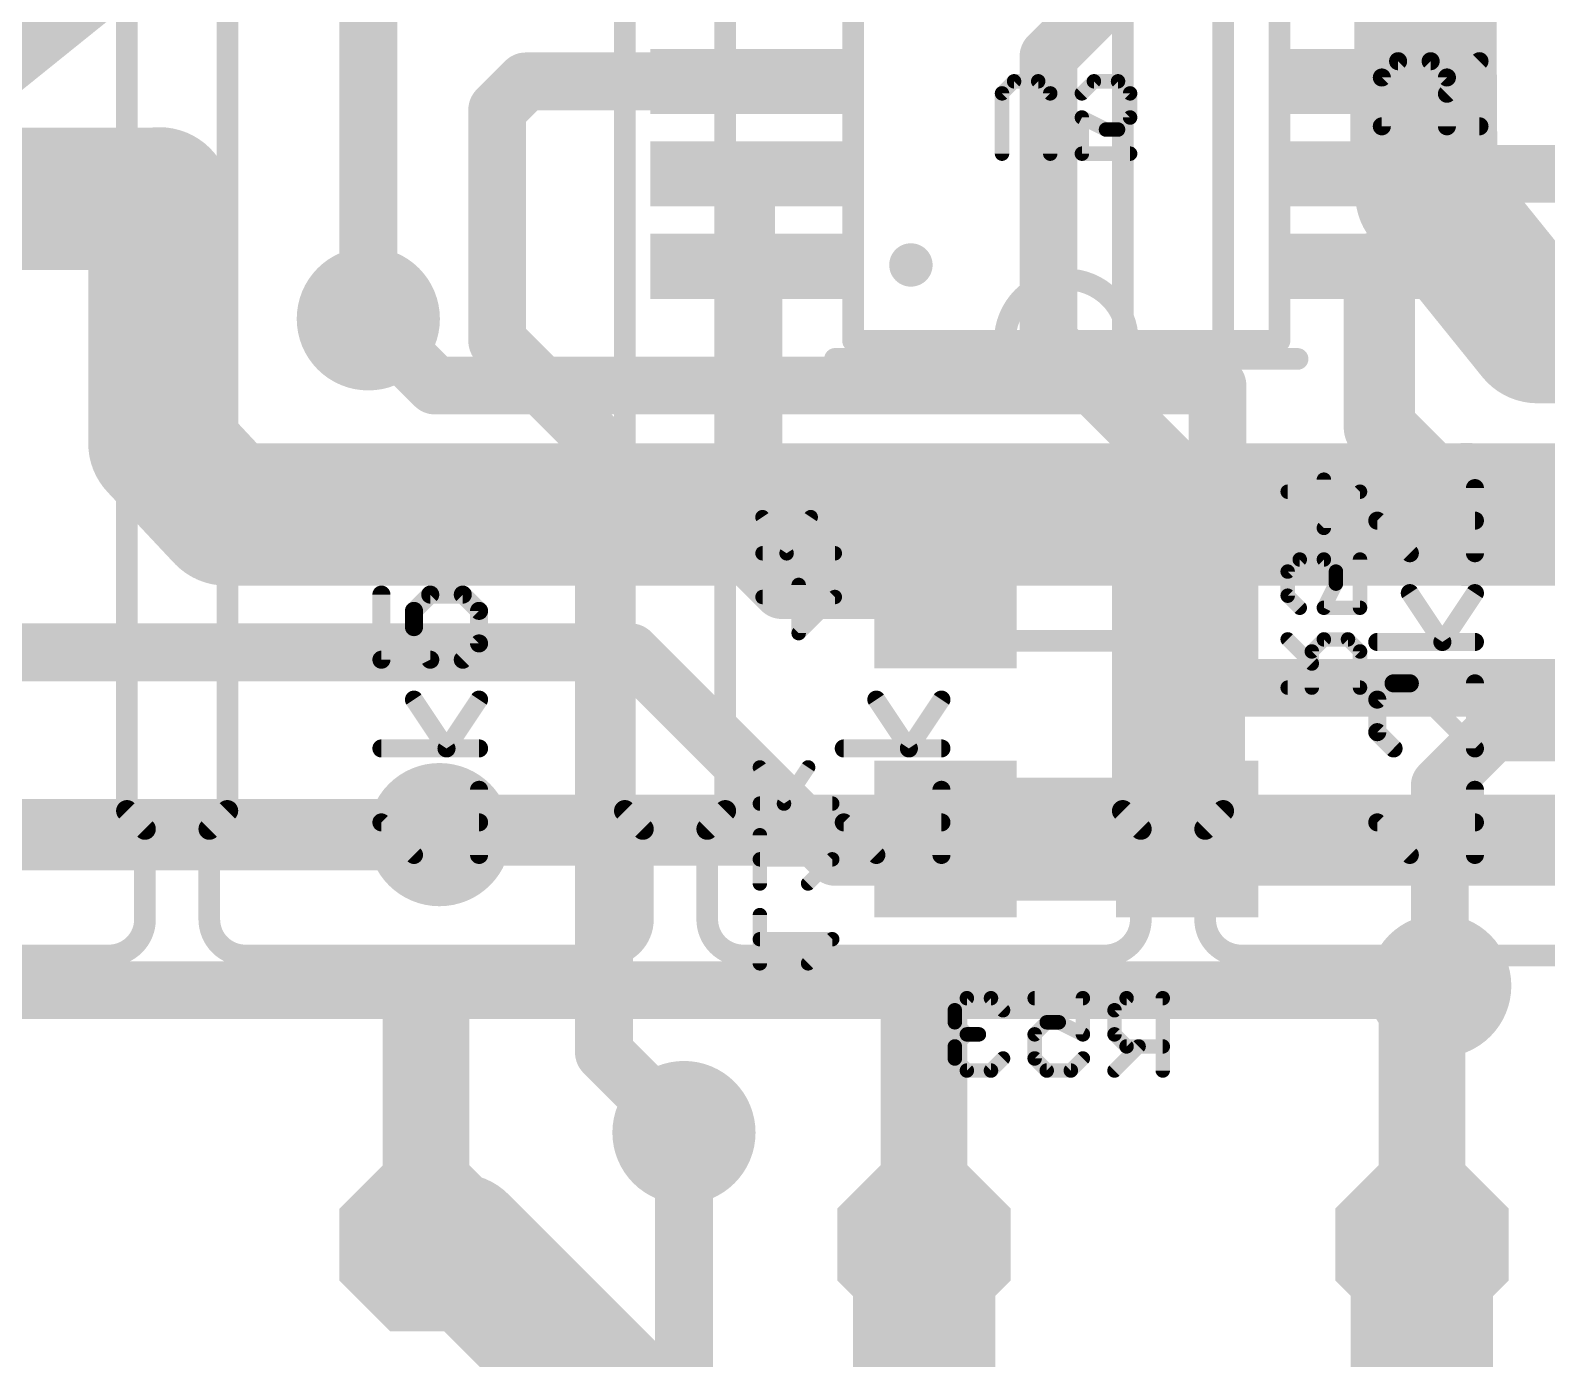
# Model space of a CAD drawing. Header units: inches. Extents: x -5 to 142, y -3 to 122.
# Drawn here: x 84.72 to 95.38, y 65.35 to 74.68 of the extents above; entities that cross this region are included whole.
import ezdxf

# ---------------------------------------------------------------- set-up
doc = ezdxf.new("R2010")
doc.units = ezdxf.units.IN
doc.header["$MEASUREMENT"] = 0
for name, color, linetype in [('1', 22, 'Continuous'), ('15', 22, 'Continuous'), ('16', 175, 'Continuous'), ('17', 82, 'Continuous'), ('18', 82, 'Continuous'), ('2', 175, 'Continuous'), ('21', 253, 'Continuous'), ('22', 253, 'Continuous'), ('25', 253, 'Continuous'), ('26', 253, 'Continuous'), ('27', 253, 'Continuous'), ('28', 253, 'Continuous'), ('51', 253, 'Continuous'), ('52', 253, 'Continuous')]:
    doc.layers.add(name, color=color, linetype=linetype)

# ---------------------------------------------------------------- blocks, each defined once
blk = doc.blocks.new('RECT')
blk.add_solid([(-0.5, -0.5), (0.5, -0.5), (-0.5, 0.5), (0.5, 0.5)])
blk = doc.blocks.new('OCTAGONP')
at = {"const_width": 0.5}
blk.add_lwpolyline([(-0.25, -0.1036), (-0.25, 0.1036), (-0.1036, 0.25), (0.1036, 0.25), (0.25, 0.1036), (0.25, -0.1036), (0.1036, -0.25), (-0.1036, -0.25), (-0.25, -0.1036), (-0.25, 0.1036)], dxfattribs=at)
blk = doc.blocks.new('ROUNDP')
at = {"const_width": 0.5}
blk.add_lwpolyline([(0, -0.25, 1), (0, 0.25, 1), (0, -0.25)], format="xyb", dxfattribs=at)
blk = doc.blocks.new('ROUNDV')
at = {"const_width": 0.5}
blk.add_lwpolyline([(0, -0.25, 1), (0, 0.25, 1), (0, -0.25)], format="xyb", dxfattribs=at)

msp = doc.modelspace()

# ---------------------------------------------------------------- linework, layer by layer
at = {"layer": '1', "const_width": 1}
for points in [[(94.5, 78.85), (94.5312, 73.5312)], [(85.625, 71.7812), (85.625, 73.5)], [(85.625, 73.4688), (85.625, 73.5)], [(94.5312, 73.5312), (95.3125, 72.5625)], [(95.3125, 72.5625), (97.9625, 72.5625)], [(86.0938, 71.2812), (85.625, 71.7812)], [(94.8125, 71.2812), (86.0938, 71.2812)], [(87.5, 66.15), (87.725, 66.15)], [(87.725, 66.15), (89.2188, 64.6562)], [(91, 66.15), (91, 57)], [(94.5, 66.15), (94.5, 64.58)]]:
    msp.add_lwpolyline(points, dxfattribs=at)
at = {"layer": '1', "const_width": 0.5}
for points in [[(85.875, 73.5, 1), (85.375, 73.5)], [(85.875, 73.5, 1), (85.375, 73.5)], [(94.7259, 73.6882, 1), (94.3366, 73.3743)], [(94.2813, 73.5298, 1), (94.7812, 73.5327)], [(85.375, 73.4688, 1), (85.875, 73.4688)], [(95.3125, 72.8125, 1), (95.3125, 72.3125)], [(95.1179, 72.4056, 1), (95.5071, 72.7194)], [(85.8074, 71.9522, 1), (85.4426, 71.6103)], [(85.375, 71.7812, 1), (85.875, 71.7812)], [(86.0938, 71.5312, 1), (86.0938, 71.0312)], [(94.8125, 71.0312, 1), (94.8125, 71.5312)], [(85.9114, 71.1103, 1), (86.2761, 71.4522)], [(87.5, 66.4, 1), (87.5, 65.9)], [(87.9018, 66.3268, 1), (87.5482, 65.9732)], [(87.725, 65.9, 1), (87.725, 66.4)], [(91.25, 66.15, 1), (90.75, 66.15)], [(94.75, 66.15, 1), (94.25, 66.15)]]:
    msp.add_lwpolyline(points, format="xyb", dxfattribs=at)
at = {"layer": '15', "const_width": 0.2032}
for points in [[(87.1656, 72.7281, 1), (87.0219, 72.5844)], [(87.5625, 72.2891, 1), (87.5625, 72.0859)], [(93.1641, 72.1875, 1), (92.9609, 72.1875)], [(93.0625, 72.0859, 1), (93.0625, 72.2891)], [(87.4907, 72.1157, 1), (87.6343, 72.2593)], [(89.0093, 70.3843, 1), (88.8657, 70.2407)], [(88.9375, 70.2109, 1), (88.9375, 70.4141)], [(93.0625, 70.1641, 1), (93.0625, 69.9609)], [(92.9609, 70.0625, 1), (93.1641, 70.0625)], [(90.375, 68.9766, 1), (90.375, 68.7734)], [(90.3032, 68.8032, 1), (90.4468, 68.9468)], [(94.5219, 68.0093, 1), (94.6656, 67.8657)], [(94.6968, 67.8969, 1), (94.5532, 68.0406)], [(94.5938, 67.8359, 1), (94.5938, 68.0391)]]:
    msp.add_lwpolyline(points, format="xyb", dxfattribs=at)
at = {"layer": '15', "const_width": 0.4064}
for points in [[(87.5625, 72.1875), (87.0938, 72.6562)], [(93.0625, 72.1875), (87.5625, 72.1875)], [(93.0625, 70.0625), (93.0625, 72.1875)], [(88.9375, 70.3125), (83.9375, 70.3125)], [(90.375, 68.875), (88.9375, 70.3125)], [(95.8438, 70.0625), (93.0625, 70.0625)], [(97.125, 68.875), (90.375, 68.875)], [(81, 67.9375), (94.5938, 67.9375)], [(94.5938, 67.9375), (94.625, 67.9688)]]:
    msp.add_lwpolyline(points, dxfattribs=at)
at = {"layer": '16'}
for points, const_width in [([(87.0938, 72.6562), (87.0938, 75.0312)], 0.4064), ([(91.875, 74.5), (92.375, 75)], 0.4064), ([(91.875, 72.5), (91.875, 74.5)], 0.4064), ([(88.2, 74.325), (88, 74.125)], 0.4064), ([(89.8, 74.325), (88.2, 74.325)], 0.4064), ([(94.2, 74.325), (94.2, 73.675)], 0.4064), ([(88, 74.125), (88, 72.5)], 0.4064), ([(85.625, 73.5), (80.375, 73.5)], 1), ([(89.8, 73.675), (89.75, 73.625)], 0.4064), ([(94.2, 73.675), (103.2313, 73.675)], 0.4064), ([(89.75, 73.625), (89.75, 73.075)], 0.4064), ([(89.75, 73.075), (89.8, 73.025)], 0.4064), ([(89.8, 73.025), (89.8, 70.95)], 0.4064), ([(94.2, 73.025), (94.2, 71.8938)], 0.5), ([(88, 72.5), (88.75, 71.75)], 0.4064), ([(92.85, 71.525), (91.875, 72.5)], 0.4064), ([(94.2, 71.8938), (94.8125, 71.2812)], 0.5), ([(88.75, 71.75), (88.75, 67.5)], 0.4064), ([(92.85, 70.75), (92.85, 71.525)], 0.4064), ([(89.8, 70.95), (90, 70.75)], 0.4064), ([(92.85, 70.75), (92.85, 69)], 0.8128), ([(90, 70.75), (91.15, 70.75)], 0.4064), ([(94.625, 69.375), (95, 69.75)], 0.4064), ([(95, 69.75), (105.3125, 69.75)], 0.4064), ([(94.625, 67.9688), (94.625, 69.375)], 0.4064), ([(87.5938, 69.0312), (80.5312, 69.0312)], 0.5), ([(88.75, 67.5), (89.3125, 66.9375)], 0.4064)]:
    msp.add_lwpolyline(points, dxfattribs=dict(at, const_width=const_width))
for points, const_width in [([(91.9766, 74.5, 1), (91.7734, 74.5)], 0.2032), ([(91.8032, 74.5718, 1), (91.9468, 74.4282)], 0.2032), ([(88.2, 74.4266, 1), (88.2, 74.2234)], 0.2032), ([(88.2718, 74.2532, 1), (88.1282, 74.3968)], 0.2032), ([(89.8, 74.2234, 1), (89.8, 74.4266)], 0.2032), ([(94.3016, 74.325, 1), (94.0984, 74.325)], 0.2032), ([(88.1016, 74.125, 1), (87.8984, 74.125)], 0.2032), ([(87.9282, 74.1968, 1), (88.0718, 74.0532)], 0.2032), ([(85.625, 73.25, 1), (85.625, 73.75)], 0.5), ([(89.8718, 73.6032, 1), (89.7282, 73.7468)], 0.2032), ([(94.2, 73.7766, 1), (94.2, 73.5734)], 0.2032), ([(89.8516, 73.625, 1), (89.6484, 73.625)], 0.2032), ([(89.6782, 73.6968, 1), (89.8218, 73.5532)], 0.2032), ([(94.0984, 73.675, 1), (94.3016, 73.675)], 0.2032), ([(89.8218, 73.1468, 1), (89.6782, 73.0032)], 0.2032), ([(89.9016, 73.025, 1), (89.6984, 73.025)], 0.2032), ([(94.325, 73.025, 1), (94.075, 73.025)], 0.25), ([(89.6484, 73.075, 1), (89.8516, 73.075)], 0.2032), ([(89.7282, 72.9532, 1), (89.8718, 73.0968)], 0.2032), ([(86.9921, 72.6562, 1), (87.1954, 72.6562)], 0.2032), ([(88.0718, 72.5718, 1), (87.9282, 72.4282)], 0.2032), ([(91.9468, 72.5718, 1), (91.8032, 72.4282)], 0.2032), ([(87.8984, 72.5, 1), (88.1016, 72.5)], 0.2032), ([(91.7734, 72.5, 1), (91.9766, 72.5)], 0.2032), ([(94.2884, 71.9821, 1), (94.1116, 71.8054)], 0.25), ([(88.8516, 71.75, 1), (88.6484, 71.75)], 0.2032), ([(94.075, 71.8938, 1), (94.325, 71.8938)], 0.25), ([(88.6782, 71.6782, 1), (88.8218, 71.8218)], 0.2032), ([(92.9516, 71.525, 1), (92.7484, 71.525)], 0.2032), ([(92.7782, 71.4532, 1), (92.9218, 71.5968)], 0.2032), ([(94.7241, 71.1929, 1), (94.9009, 71.3696)], 0.25), ([(89.8718, 71.0218, 1), (89.7282, 70.8782)], 0.2032), ([(93.0532, 70.75, 1), (92.6468, 70.75)], 0.4064), ([(89.6984, 70.95, 1), (89.9016, 70.95)], 0.2032), ([(90, 70.8516, 1), (90, 70.6484)], 0.2032), ([(89.9282, 70.6782, 1), (90.0718, 70.8218)], 0.2032), ([(91.15, 70.6484, 1), (91.15, 70.8516)], 0.2032), ([(92.7484, 70.75, 1), (92.9516, 70.75)], 0.2032), ([(95, 69.8516, 1), (95, 69.6484)], 0.2032), ([(95.0718, 69.6782, 1), (94.9282, 69.8218)], 0.2032), ([(94.7266, 69.375, 1), (94.5234, 69.375)], 0.2032), ([(94.5532, 69.4468, 1), (94.6968, 69.3032)], 0.2032), ([(87.5938, 68.9062, 1), (87.5938, 69.1562)], 0.25), ([(92.6468, 69, 1), (93.0532, 69)], 0.4064), ([(94.5234, 67.9688, 1), (94.7266, 67.9688)], 0.2032), ([(88.8218, 67.5718, 1), (88.6782, 67.4282)], 0.2032), ([(88.6484, 67.5, 1), (88.8516, 67.5)], 0.2032), ([(89.2407, 66.8657, 1), (89.3843, 67.0093)], 0.2032)]:
    msp.add_lwpolyline(points, format="xyb", dxfattribs=dict(at, const_width=const_width))
at = {"layer": '2'}
for points, const_width in [([(84, 74.375), (85.125, 75.2812)], 1), ([(94.8125, 71.2812), (95.6875, 71.2812)], 1), ([(95.6875, 71.2812), (96.3438, 70.625)], 1), ([(87.625, 69.0625), (87.5938, 69.0312)], 0.5), ([(108.0312, 69.0625), (87.625, 69.0625)], 0.5), ([(89.3125, 66.9375), (89.3125, 60.75)], 0.4064)]:
    msp.add_lwpolyline(points, dxfattribs=dict(at, const_width=const_width))
for points, const_width in [([(94.8125, 71.5312, 1), (94.8125, 71.0312)], 0.5), ([(95.8643, 71.458, 1), (95.5107, 71.1045)], 0.5), ([(87.625, 69.1875, 1), (87.625, 68.9375)], 0.25), ([(87.7134, 68.9741, 1), (87.5366, 69.1509)], 0.25), ([(87.5054, 69.1196, 1), (87.6821, 68.9429)], 0.25), ([(89.4141, 66.9375, 1), (89.2109, 66.9375)], 0.2032)]:
    msp.add_lwpolyline(points, format="xyb", dxfattribs=dict(at, const_width=const_width))
at = {"layer": '21', "const_width": 0.1524}
for points in [[(85.397, 75.802), (85.397, 69.198)], [(86.103, 69.198), (86.103, 75.802)], [(88.897, 69.198), (88.897, 75.802)], [(89.603, 69.198), (89.603, 75.802)], [(92.397, 69.198), (92.397, 75.802)], [(93.103, 69.198), (93.103, 75.802)], [(85.397, 69.198), (85.524, 69.071)], [(86.103, 69.198), (85.976, 69.071)], [(88.897, 69.198), (89.024, 69.071)], [(89.603, 69.198), (89.476, 69.071)], [(92.397, 69.198), (92.524, 69.071)], [(93.103, 69.198), (92.976, 69.071)], [(85.524, 68.436), (85.524, 69.071)], [(85.976, 68.436), (85.976, 69.071)], [(89.024, 68.436), (89.024, 69.071)], [(89.476, 68.436), (89.476, 69.071)], [(92.524, 68.436), (92.524, 69.071)], [(92.976, 68.436), (92.976, 69.071)], [(85.27, 68.182), (82.73, 68.182)], [(86.23, 68.182), (88.77, 68.182)], [(89.73, 68.182), (92.27, 68.182)], [(93.23, 68.182), (95.77, 68.182)]]:
    msp.add_lwpolyline(points, dxfattribs=at)
at = {"layer": '21'}
for points, const_width in [([(85.3589, 69.198, 1), (85.4351, 69.198)], 0.0762), ([(85.4239, 69.2249, 1), (85.3701, 69.1711)], 0.0762), ([(86.0649, 69.198, 1), (86.1411, 69.198)], 0.0762), ([(86.1299, 69.1711, 1), (86.0761, 69.2249)], 0.0762), ([(88.8589, 69.198, 1), (88.9351, 69.198)], 0.0762), ([(88.9239, 69.2249, 1), (88.8701, 69.1711)], 0.0762), ([(89.5649, 69.198, 1), (89.6411, 69.198)], 0.0762), ([(89.6299, 69.1711, 1), (89.5761, 69.2249)], 0.0762), ([(92.3589, 69.198, 1), (92.4351, 69.198)], 0.0762), ([(92.4239, 69.2249, 1), (92.3701, 69.1711)], 0.0762), ([(93.0649, 69.198, 1), (93.1411, 69.198)], 0.0762), ([(93.1299, 69.1711, 1), (93.0761, 69.2249)], 0.0762), ([(85.5621, 69.071, 1), (85.4859, 69.071)], 0.0762), ([(85.4971, 69.0441, 1), (85.5509, 69.0979)], 0.0762), ([(86.0141, 69.071, 1), (85.9379, 69.071)], 0.0762), ([(85.9491, 69.0979, 1), (86.0029, 69.0441)], 0.0762), ([(89.0621, 69.071, 1), (88.9859, 69.071)], 0.0762), ([(88.9971, 69.0441, 1), (89.0509, 69.0979)], 0.0762), ([(89.5141, 69.071, 1), (89.4379, 69.071)], 0.0762), ([(89.4491, 69.0979, 1), (89.5029, 69.0441)], 0.0762), ([(92.5621, 69.071, 1), (92.4859, 69.071)], 0.0762), ([(92.4971, 69.0441, 1), (92.5509, 69.0979)], 0.0762), ([(93.0141, 69.071, 1), (92.9379, 69.071)], 0.0762), ([(92.9491, 69.0979, 1), (93.0029, 69.0441)], 0.0762), ([(85.27, 68.182, 0.4142), (85.524, 68.436)], 0.1524), ([(85.5621, 68.436, 1), (85.4859, 68.436)], 0.0762), ([(85.4859, 68.436, 1), (85.5621, 68.436)], 0.0762), ([(85.976, 68.436, 0.4142), (86.23, 68.182)], 0.1524), ([(86.0141, 68.436, 1), (85.9379, 68.436)], 0.0762), ([(85.9379, 68.436, 1), (86.0141, 68.436)], 0.0762), ([(88.77, 68.182, 0.4142), (89.024, 68.436)], 0.1524), ([(89.0621, 68.436, 1), (88.9859, 68.436)], 0.0762), ([(88.9859, 68.436, 1), (89.0621, 68.436)], 0.0762), ([(89.476, 68.436, 0.4142), (89.73, 68.182)], 0.1524), ([(89.5141, 68.436, 1), (89.4379, 68.436)], 0.0762), ([(89.4379, 68.436, 1), (89.5141, 68.436)], 0.0762), ([(92.27, 68.182, 0.4142), (92.524, 68.436)], 0.1524), ([(92.5621, 68.436, 1), (92.4859, 68.436)], 0.0762), ([(92.4859, 68.436, 1), (92.5621, 68.436)], 0.0762), ([(92.976, 68.436, 0.4142), (93.23, 68.182)], 0.1524), ([(93.0141, 68.436, 1), (92.9379, 68.436)], 0.0762), ([(92.9379, 68.436, 1), (93.0141, 68.436)], 0.0762), ([(85.27, 68.2201, 1), (85.27, 68.1439)], 0.0762), ([(85.27, 68.1439, 1), (85.27, 68.2201)], 0.0762), ([(86.23, 68.2201, 1), (86.23, 68.1439)], 0.0762), ([(86.23, 68.1439, 1), (86.23, 68.2201)], 0.0762), ([(88.77, 68.2201, 1), (88.77, 68.1439)], 0.0762), ([(88.77, 68.1439, 1), (88.77, 68.2201)], 0.0762), ([(89.73, 68.2201, 1), (89.73, 68.1439)], 0.0762), ([(89.73, 68.1439, 1), (89.73, 68.2201)], 0.0762), ([(92.27, 68.2201, 1), (92.27, 68.1439)], 0.0762), ([(92.27, 68.1439, 1), (92.27, 68.2201)], 0.0762), ([(93.23, 68.2201, 1), (93.23, 68.1439)], 0.0762), ([(93.23, 68.1439, 1), (93.23, 68.2201)], 0.0762)]:
    msp.add_lwpolyline(points, format="xyb", dxfattribs=dict(at, const_width=const_width))
at = {"layer": '22'}
for points, const_width in [([(90.984, 73.0348, 1), (90.8316, 73.0348)], 0.1524), ([(90.8316, 73.0348, 1), (90.984, 73.0348)], 0.1524), ([(90.8697, 73.0348, 1), (90.7935, 73.0348)], 0.0762), ([(90.7935, 73.0348, 1), (90.8697, 73.0348)], 0.0762), ([(91.0221, 73.0348, 1), (90.9459, 73.0348)], 0.0762), ([(90.9459, 73.0348, 1), (91.0221, 73.0348)], 0.0762), ([(90.3744, 72.4125, 1), (90.3744, 72.3363)], 0.0762), ([(93.6256, 72.3363, 1), (93.6256, 72.4125)], 0.0762)]:
    msp.add_lwpolyline(points, format="xyb", dxfattribs=dict(at, const_width=const_width))
at = {"layer": '22', "const_width": 0.1524}
msp.add_lwpolyline([(93.6256, 72.3744), (90.3744, 72.3744)], dxfattribs=at)
at = {"layer": '25', "const_width": 0.127}
for points in [[(94.2179, 74.3524), (94.3323, 74.4668)], [(94.3323, 74.4668), (94.5611, 74.4668)], [(94.5611, 74.4668), (94.6755, 74.3524)], [(94.6755, 74.238), (94.9043, 74.4668)], [(94.2179, 74.0093), (94.2179, 74.3524)], [(94.6755, 74.3524), (94.6755, 74.0093)], [(94.9043, 74.0093), (94.2179, 74.0093)]]:
    msp.add_lwpolyline(points, dxfattribs=at)
at = {"layer": '25', "const_width": 0.0635}
for points in [[(94.3323, 74.4986, 1), (94.3323, 74.4351)], [(94.3548, 74.4444, 1), (94.3099, 74.4893)], [(94.5836, 74.4893, 1), (94.5387, 74.4444)], [(94.5611, 74.4351, 1), (94.5611, 74.4986)], [(94.9268, 74.4444, 1), (94.8818, 74.4893)], [(94.2497, 74.3524, 1), (94.1862, 74.3524)], [(94.1955, 74.3749, 1), (94.2404, 74.33)], [(94.7073, 74.3524, 1), (94.6438, 74.3524)], [(94.6531, 74.33, 1), (94.698, 74.3749)], [(94.6531, 74.2605, 1), (94.698, 74.2156)], [(94.2179, 74.041, 1), (94.2179, 73.9775)], [(94.1862, 74.0093, 1), (94.2497, 74.0093)], [(94.6438, 74.0093, 1), (94.7073, 74.0093)], [(94.9043, 73.9775, 1), (94.9043, 74.041)]]:
    msp.add_lwpolyline(points, format="xyb", dxfattribs=at)
at = {"layer": '26', "const_width": 0.1016}
for points in [[(91.5482, 74.2407), (91.6329, 74.3255)], [(91.5482, 73.817), (91.5482, 74.2407)], [(91.6329, 74.3255), (91.8024, 74.3255)], [(91.8024, 74.3255), (91.8872, 74.2407)], [(91.8872, 74.2407), (91.8872, 73.817)], [(92.1942, 74.3255), (92.1095, 74.2407)], [(92.3637, 74.3255), (92.1942, 74.3255)], [(92.4485, 74.2407), (92.3637, 74.3255)], [(92.4485, 74.0712), (92.4485, 74.2407)], [(92.1095, 73.817), (92.1095, 74.0712)], [(92.1095, 74.0712), (92.279, 73.9865)], [(92.3637, 73.9865), (92.4485, 74.0712)], [(92.279, 73.9865), (92.3637, 73.9865)], [(92.4485, 73.817), (92.1095, 73.817)], [(93.8104, 71.187), (93.8104, 71.5259)], [(93.5562, 71.4412), (94.0646, 71.4412)], [(94.0646, 71.4412), (93.8104, 71.187)], [(93.6409, 70.9646), (93.5562, 70.8799)], [(93.8104, 70.9646), (93.6409, 70.9646)], [(93.8952, 70.8799), (93.8104, 70.9646)], [(94.0646, 70.9646), (94.0646, 70.6257)], [(93.5562, 70.8799), (93.5562, 70.7104)], [(93.8952, 70.7952), (93.8952, 70.8799)], [(93.8104, 70.6257), (93.8952, 70.7952)], [(93.5562, 70.7104), (93.6409, 70.6257)], [(94.0646, 70.6257), (93.8104, 70.6257)], [(93.7257, 70.2338), (93.5562, 70.4033)], [(93.8104, 70.4033), (93.7257, 70.3186)], [(93.9799, 70.4033), (93.8104, 70.4033)], [(94.0646, 70.3186), (93.9799, 70.4033)], [(93.7257, 70.3186), (93.7257, 70.0644)], [(94.0646, 70.0644), (94.0646, 70.3186)], [(93.5562, 70.0644), (94.0646, 70.0644)], [(91.3011, 67.8817), (91.2164, 67.797)], [(91.4706, 67.8817), (91.3011, 67.8817)], [(91.5553, 67.797), (91.4706, 67.8817)], [(91.7777, 67.8817), (92.1166, 67.8817)], [(92.1166, 67.8817), (92.1166, 67.6275)], [(92.4237, 67.8817), (92.339, 67.797)], [(92.678, 67.8817), (92.4237, 67.8817)], [(92.678, 67.3733), (92.678, 67.8817)], [(91.2164, 67.797), (91.2164, 67.7123)], [(92.339, 67.797), (92.339, 67.6275)], [(91.2164, 67.7123), (91.3011, 67.6275)], [(91.8624, 67.7123), (91.7777, 67.6275)], [(91.9472, 67.7123), (91.8624, 67.7123)], [(92.1166, 67.6275), (91.9472, 67.7123)], [(91.3011, 67.6275), (91.2164, 67.5428)], [(91.2164, 67.5428), (91.2164, 67.458)], [(91.3011, 67.6275), (91.3859, 67.6275)], [(91.7777, 67.6275), (91.7777, 67.458)], [(92.339, 67.6275), (92.4237, 67.5428)], [(92.5085, 67.5428), (92.339, 67.3733)], [(92.4237, 67.5428), (92.678, 67.5428)], [(91.2164, 67.458), (91.3011, 67.3733)], [(91.4706, 67.3733), (91.5553, 67.458)], [(91.7777, 67.458), (91.8624, 67.3733)], [(92.0319, 67.3733), (92.1166, 67.458)], [(91.3011, 67.3733), (91.4706, 67.3733)], [(91.8624, 67.3733), (92.0319, 67.3733)]]:
    msp.add_lwpolyline(points, dxfattribs=at)
at = {"layer": '26', "const_width": 0.0508}
for points in [[(91.5736, 74.2407, 1), (91.5228, 74.2407)], [(91.6329, 74.3509, 1), (91.6329, 74.3001)], [(91.6509, 74.3075, 1), (91.615, 74.3434)], [(91.8204, 74.3434, 1), (91.7845, 74.3075)], [(91.8024, 74.3001, 1), (91.8024, 74.3509)], [(91.9126, 74.2407, 1), (91.8618, 74.2407)], [(92.1942, 74.3509, 1), (92.1942, 74.3001)], [(92.2122, 74.3075, 1), (92.1763, 74.3434)], [(92.3817, 74.3434, 1), (92.3458, 74.3075)], [(92.3637, 74.3001, 1), (92.3637, 74.3509)], [(92.4739, 74.2407, 1), (92.4231, 74.2407)], [(91.5302, 74.2587, 1), (91.5662, 74.2228)], [(91.8692, 74.2228, 1), (91.9051, 74.2587)], [(92.0915, 74.2587, 1), (92.1275, 74.2228)], [(92.4305, 74.2228, 1), (92.4664, 74.2587)], [(92.1209, 74.094, 1), (92.0981, 74.0485)], [(92.1349, 74.0712, 1), (92.0841, 74.0712)], [(92.4231, 74.0712, 1), (92.4739, 74.0712)], [(92.4664, 74.0533, 1), (92.4305, 74.0892)], [(92.279, 74.0119, 1), (92.279, 73.9611)], [(92.2676, 73.9638, 1), (92.2903, 74.0092)], [(92.3458, 74.0045, 1), (92.3817, 73.9685)], [(92.3637, 73.9611, 1), (92.3637, 74.0119)], [(92.1095, 73.8424, 1), (92.1095, 73.7916)], [(92.4485, 73.7916, 1), (92.4485, 73.8424)], [(91.5228, 73.817, 1), (91.5736, 73.817)], [(91.8618, 73.817, 1), (91.9126, 73.817)], [(92.0841, 73.817, 1), (92.1349, 73.817)], [(93.8358, 71.5259, 1), (93.785, 71.5259)], [(93.5562, 71.4666, 1), (93.5562, 71.4158)], [(94.0826, 71.4232, 1), (94.0467, 71.4592)], [(94.0646, 71.4158, 1), (94.0646, 71.4666)], [(93.785, 71.187, 1), (93.8358, 71.187)], [(93.7925, 71.2049, 1), (93.8284, 71.169)], [(93.6409, 70.99, 1), (93.6409, 70.9392)], [(93.6589, 70.9467, 1), (93.623, 70.9826)], [(93.8284, 70.9826, 1), (93.7925, 70.9467)], [(93.8104, 70.9392, 1), (93.8104, 70.99)], [(94.09, 70.9646, 1), (94.0392, 70.9646)], [(93.5382, 70.8979, 1), (93.5742, 70.8619)], [(93.5816, 70.8799, 1), (93.5308, 70.8799)], [(93.9206, 70.8799, 1), (93.8698, 70.8799)], [(93.8772, 70.8619, 1), (93.9131, 70.8979)], [(93.8698, 70.7952, 1), (93.9206, 70.7952)], [(93.9179, 70.7838, 1), (93.8724, 70.8065)], [(93.5742, 70.7284, 1), (93.5382, 70.6925)], [(93.5308, 70.7104, 1), (93.5816, 70.7104)], [(93.623, 70.6077, 1), (93.6589, 70.6436)], [(93.8104, 70.6511, 1), (93.8104, 70.6003)], [(94.0646, 70.6003, 1), (94.0646, 70.6511)], [(93.7877, 70.637, 1), (93.8331, 70.6143)], [(94.0392, 70.6257, 1), (94.09, 70.6257)], [(93.5742, 70.4213, 1), (93.5382, 70.3854)], [(93.8104, 70.4287, 1), (93.8104, 70.3779)], [(93.8284, 70.3854, 1), (93.7925, 70.4213)], [(93.9979, 70.4213, 1), (93.9619, 70.3854)], [(93.9799, 70.3779, 1), (93.9799, 70.4287)], [(93.7511, 70.3186, 1), (93.7003, 70.3186)], [(93.7077, 70.3365, 1), (93.7436, 70.3006)], [(94.09, 70.3186, 1), (94.0392, 70.3186)], [(94.0467, 70.3006, 1), (94.0826, 70.3365)], [(93.7077, 70.2159, 1), (93.7436, 70.2518)], [(93.5562, 70.0898, 1), (93.5562, 70.039)], [(93.7003, 70.0644, 1), (93.7511, 70.0644)], [(94.0392, 70.0644, 1), (94.09, 70.0644)], [(94.0646, 70.039, 1), (94.0646, 70.0898)], [(91.3011, 67.9071, 1), (91.3011, 67.8563)], [(91.3191, 67.8638, 1), (91.2832, 67.8997)], [(91.4886, 67.8997, 1), (91.4526, 67.8638)], [(91.4706, 67.8563, 1), (91.4706, 67.9071)], [(91.7777, 67.9071, 1), (91.7777, 67.8563)], [(92.142, 67.8817, 1), (92.0912, 67.8817)], [(92.1166, 67.8563, 1), (92.1166, 67.9071)], [(92.4237, 67.9071, 1), (92.4237, 67.8563)], [(92.4417, 67.8638, 1), (92.4058, 67.8997)], [(92.7034, 67.8817, 1), (92.6526, 67.8817)], [(92.678, 67.8563, 1), (92.678, 67.9071)], [(91.1984, 67.815, 1), (91.2343, 67.779)], [(91.2418, 67.797, 1), (91.191, 67.797)], [(91.5374, 67.779, 1), (91.5733, 67.815)], [(92.321, 67.815, 1), (92.357, 67.779)], [(92.3644, 67.797, 1), (92.3136, 67.797)], [(91.2343, 67.7302, 1), (91.1984, 67.6943)], [(91.191, 67.7123, 1), (91.2418, 67.7123)], [(91.8624, 67.7377, 1), (91.8624, 67.6869)], [(91.8804, 67.6943, 1), (91.8445, 67.7302)], [(91.9585, 67.735, 1), (91.9358, 67.6895)], [(91.9472, 67.6869, 1), (91.9472, 67.7377)], [(91.2418, 67.5428, 1), (91.191, 67.5428)], [(91.1984, 67.5607, 1), (91.2343, 67.5248)], [(91.3011, 67.6529, 1), (91.3011, 67.6021)], [(91.3191, 67.6096, 1), (91.2832, 67.6455)], [(91.2832, 67.6096, 1), (91.3191, 67.6455)], [(91.3859, 67.6021, 1), (91.3859, 67.6529)], [(91.8031, 67.6275, 1), (91.7523, 67.6275)], [(91.7597, 67.6455, 1), (91.7956, 67.6096)], [(92.0912, 67.6275, 1), (92.142, 67.6275)], [(92.1053, 67.6048, 1), (92.128, 67.6502)], [(92.357, 67.6455, 1), (92.321, 67.6096)], [(92.3136, 67.6275, 1), (92.3644, 67.6275)], [(92.4237, 67.5682, 1), (92.4237, 67.5174)], [(92.4058, 67.5248, 1), (92.4417, 67.5607)], [(92.5264, 67.5248, 1), (92.4905, 67.5607)], [(92.678, 67.5174, 1), (92.678, 67.5682)], [(91.2343, 67.476, 1), (91.1984, 67.4401)], [(91.191, 67.458, 1), (91.2418, 67.458)], [(91.5733, 67.4401, 1), (91.5374, 67.476)], [(91.7956, 67.476, 1), (91.7597, 67.4401)], [(91.7523, 67.458, 1), (91.8031, 67.458)], [(92.1346, 67.4401, 1), (92.0987, 67.476)], [(91.3011, 67.3987, 1), (91.3011, 67.3479)], [(91.2832, 67.3553, 1), (91.3191, 67.3913)], [(91.4526, 67.3913, 1), (91.4886, 67.3553)], [(91.4706, 67.3479, 1), (91.4706, 67.3987)], [(91.8624, 67.3987, 1), (91.8624, 67.3479)], [(91.8445, 67.3553, 1), (91.8804, 67.3913)], [(92.0139, 67.3913, 1), (92.0499, 67.3553)], [(92.0319, 67.3479, 1), (92.0319, 67.3987)], [(92.321, 67.3913, 1), (92.357, 67.3553)], [(92.6526, 67.3733, 1), (92.7034, 67.3733)]]:
    msp.add_lwpolyline(points, format="xyb", dxfattribs=at)
at = {"layer": '27', "const_width": 0.127}
for points in [[(94.8723, 71.009), (94.8723, 71.4666)], [(94.4147, 71.009), (94.1859, 71.2378)], [(94.1859, 71.2378), (94.8723, 71.2378)], [(87.1859, 70.7182), (87.1859, 70.2606)], [(87.4147, 70.6038), (87.5291, 70.7182)], [(87.5291, 70.7182), (87.7579, 70.7182)], [(87.7579, 70.7182), (87.8723, 70.6038)], [(94.6435, 70.3853), (94.4147, 70.7285)], [(94.8723, 70.7285), (94.6435, 70.3853)], [(87.4147, 70.4894), (87.4147, 70.6038)], [(87.8723, 70.6038), (87.8723, 70.375)], [(87.5291, 70.2606), (87.4147, 70.4894)], [(87.8723, 70.375), (87.7579, 70.2606)], [(94.8723, 70.3853), (94.1859, 70.3853)], [(87.1859, 70.2606), (87.5291, 70.2606)], [(94.3003, 70.0945), (94.1859, 69.9801)], [(94.4147, 70.0945), (94.3003, 70.0945)], [(94.8723, 69.6369), (94.4147, 70.0945)], [(94.8723, 70.0945), (94.8723, 69.6369)], [(87.6435, 69.6369), (87.4147, 69.9801)], [(87.8723, 69.9801), (87.6435, 69.6369)], [(90.8935, 69.6369), (90.6647, 69.9801)], [(91.1223, 69.9801), (90.8935, 69.6369)], [(94.1859, 69.9801), (94.1859, 69.7513)], [(94.1859, 69.7513), (94.3003, 69.6369)], [(87.8723, 69.6369), (87.1859, 69.6369)], [(91.1223, 69.6369), (90.4359, 69.6369)], [(87.8723, 68.8885), (87.8723, 69.3461)], [(91.1223, 68.8885), (91.1223, 69.3461)], [(94.8723, 68.8885), (94.8723, 69.3461)], [(87.4147, 68.8885), (87.1859, 69.1173)], [(87.1859, 69.1173), (87.8723, 69.1173)], [(90.6647, 68.8885), (90.4359, 69.1173)], [(90.4359, 69.1173), (91.1223, 69.1173)], [(94.4147, 68.8885), (94.1859, 69.1173)], [(94.1859, 69.1173), (94.8723, 69.1173)]]:
    msp.add_lwpolyline(points, dxfattribs=at)
at = {"layer": '27', "const_width": 0.0635}
for points in [[(94.9041, 71.4666, 1), (94.8406, 71.4666)], [(94.1859, 71.2696, 1), (94.1859, 71.2061)], [(94.2084, 71.2603, 1), (94.1635, 71.2154)], [(94.8723, 71.2061, 1), (94.8723, 71.2696)], [(94.3923, 70.9866, 1), (94.4372, 71.0315)], [(94.8406, 71.009, 1), (94.9041, 71.009)], [(87.2177, 70.7182, 1), (87.1542, 70.7182)], [(87.5291, 70.7499, 1), (87.5291, 70.6864)], [(87.5516, 70.6957, 1), (87.5067, 70.7406)], [(87.7804, 70.7406, 1), (87.7355, 70.6957)], [(87.7579, 70.6864, 1), (87.7579, 70.7499)], [(94.4411, 70.7461, 1), (94.3883, 70.7109)], [(94.8987, 70.7109, 1), (94.8459, 70.7461)], [(87.4465, 70.6038, 1), (87.383, 70.6038)], [(87.9041, 70.6038, 1), (87.8406, 70.6038)], [(87.3923, 70.6262, 1), (87.4372, 70.5813)], [(87.8498, 70.5813, 1), (87.8948, 70.6262)], [(87.4431, 70.5036, 1), (87.3863, 70.4752)], [(87.383, 70.4894, 1), (87.4465, 70.4894)], [(87.8406, 70.375, 1), (87.9041, 70.375)], [(87.8948, 70.3525, 1), (87.8498, 70.3974)], [(94.1859, 70.4171, 1), (94.1859, 70.3536)], [(94.6171, 70.4029, 1), (94.6699, 70.3677)], [(94.6171, 70.3677, 1), (94.6699, 70.4029)], [(94.8723, 70.3536, 1), (94.8723, 70.4171)], [(87.1859, 70.2923, 1), (87.1859, 70.2288)], [(87.1542, 70.2606, 1), (87.2177, 70.2606)], [(87.5007, 70.2464, 1), (87.5575, 70.2748)], [(87.5291, 70.2288, 1), (87.5291, 70.2923)], [(87.7355, 70.283, 1), (87.7804, 70.2381)], [(94.3003, 70.1263, 1), (94.3003, 70.0628)], [(94.3228, 70.0721, 1), (94.2779, 70.117)], [(94.4372, 70.117, 1), (94.3923, 70.0721)], [(94.4147, 70.0628, 1), (94.4147, 70.1263)], [(94.9041, 70.0945, 1), (94.8406, 70.0945)], [(87.4411, 69.9977, 1), (87.3883, 69.9625)], [(87.8987, 69.9625, 1), (87.8459, 69.9977)], [(90.6911, 69.9977, 1), (90.6383, 69.9625)], [(91.1487, 69.9625, 1), (91.0959, 69.9977)], [(94.2177, 69.9801, 1), (94.1542, 69.9801)], [(94.1635, 70.0026, 1), (94.2084, 69.9577)], [(94.2084, 69.7738, 1), (94.1635, 69.7289)], [(94.1542, 69.7513, 1), (94.2177, 69.7513)], [(87.1859, 69.6687, 1), (87.1859, 69.6052)], [(87.6171, 69.6545, 1), (87.6699, 69.6193)], [(87.6171, 69.6193, 1), (87.6699, 69.6545)], [(87.8723, 69.6052, 1), (87.8723, 69.6687)], [(90.4359, 69.6687, 1), (90.4359, 69.6052)], [(90.8671, 69.6545, 1), (90.9199, 69.6193)], [(90.8671, 69.6193, 1), (90.9199, 69.6545)], [(91.1223, 69.6052, 1), (91.1223, 69.6687)], [(94.2779, 69.6145, 1), (94.3228, 69.6594)], [(94.8406, 69.6369, 1), (94.9041, 69.6369)], [(94.8498, 69.6145, 1), (94.8948, 69.6594)], [(87.9041, 69.3461, 1), (87.8406, 69.3461)], [(91.1541, 69.3461, 1), (91.0906, 69.3461)], [(94.9041, 69.3461, 1), (94.8406, 69.3461)], [(87.1859, 69.149, 1), (87.1859, 69.0855)], [(87.2084, 69.1397, 1), (87.1635, 69.0948)], [(87.8723, 69.0855, 1), (87.8723, 69.149)], [(90.4359, 69.149, 1), (90.4359, 69.0855)], [(90.4584, 69.1397, 1), (90.4135, 69.0948)], [(91.1223, 69.0855, 1), (91.1223, 69.149)], [(94.1859, 69.149, 1), (94.1859, 69.0855)], [(94.2084, 69.1397, 1), (94.1635, 69.0948)], [(94.8723, 69.0855, 1), (94.8723, 69.149)], [(87.3923, 68.866, 1), (87.4372, 68.911)], [(87.8406, 68.8885, 1), (87.9041, 68.8885)], [(90.6423, 68.866, 1), (90.6872, 68.911)], [(91.0906, 68.8885, 1), (91.1541, 68.8885)], [(94.3923, 68.866, 1), (94.4372, 68.911)], [(94.8406, 68.8885, 1), (94.9041, 68.8885)]]:
    msp.add_lwpolyline(points, format="xyb", dxfattribs=at)
at = {"layer": '28', "const_width": 0.0508}
for points in [[(89.8857, 71.2767, 1), (89.8434, 71.2485)], [(90.2246, 71.2485, 1), (90.1824, 71.2767)], [(89.8646, 71.0338, 1), (89.8646, 70.983)], [(90.0129, 71.0224, 1), (90.0552, 70.9943)], [(90.0129, 70.9943, 1), (90.0552, 71.0224)], [(90.373, 70.983, 1), (90.373, 71.0338)], [(90.1442, 70.786, 1), (90.0934, 70.786)], [(89.8646, 70.7267, 1), (89.8646, 70.6759)], [(90.3909, 70.6833, 1), (90.355, 70.7192)], [(90.373, 70.6759, 1), (90.373, 70.7267)], [(90.1008, 70.465, 1), (90.1367, 70.4291)], [(90.0934, 70.4471, 1), (90.1442, 70.4471)], [(89.8673, 69.5176, 1), (89.8251, 69.4894)], [(90.2063, 69.4894, 1), (90.164, 69.5176)], [(89.8462, 69.2747, 1), (89.8462, 69.2239)], [(89.9945, 69.2634, 1), (90.0368, 69.2352)], [(89.9945, 69.2352, 1), (90.0368, 69.2634)], [(90.3546, 69.2239, 1), (90.3546, 69.2747)], [(89.8716, 69.0269, 1), (89.8208, 69.0269)], [(89.8462, 68.8829, 1), (89.8462, 68.8321)], [(90.3726, 68.8395, 1), (90.3367, 68.8754)], [(90.3546, 68.8321, 1), (90.3546, 68.8829)], [(89.8208, 68.688, 1), (89.8716, 68.688)], [(90.1672, 68.7059, 1), (90.2031, 68.67)], [(89.8716, 68.4656, 1), (89.8208, 68.4656)], [(89.8462, 68.3215, 1), (89.8462, 68.2707)], [(90.3726, 68.2782, 1), (90.3367, 68.3141)], [(90.3546, 68.2707, 1), (90.3546, 68.3215)], [(89.8208, 68.1267, 1), (89.8716, 68.1267)], [(90.1672, 68.1446, 1), (90.2031, 68.1087)]]:
    msp.add_lwpolyline(points, format="xyb", dxfattribs=at)
at = {"layer": '28', "const_width": 0.1016}
for points in [[(89.8646, 71.2626), (90.034, 71.0084)], [(90.034, 71.0084), (90.2035, 71.2626)], [(89.8646, 71.0084), (90.373, 71.0084)], [(90.1188, 70.4471), (90.1188, 70.786)], [(89.8646, 70.7013), (90.373, 70.7013)], [(90.373, 70.7013), (90.1188, 70.4471)], [(89.8462, 69.5035), (90.0157, 69.2493)], [(90.0157, 69.2493), (90.1852, 69.5035)], [(89.8462, 69.2493), (90.3546, 69.2493)], [(89.8462, 68.688), (89.8462, 69.0269)], [(90.3546, 68.8575), (89.8462, 68.8575)], [(90.1852, 68.688), (90.3546, 68.8575)], [(89.8462, 68.1267), (89.8462, 68.4656)], [(90.3546, 68.2961), (89.8462, 68.2961)], [(90.1852, 68.1267), (90.3546, 68.2961)]]:
    msp.add_lwpolyline(points, dxfattribs=at)
at = {"layer": '51', "const_width": 0.6096}
for points in [[(87.5, 66.15), (87.5, 67.42)], [(91, 66.15), (91, 67.42)], [(94.5, 66.15), (94.5, 67.42)]]:
    msp.add_lwpolyline(points, dxfattribs=at)
at = {"layer": '51', "const_width": 0.3048}
for points in [[(87.6524, 67.42, 1), (87.3476, 67.42)], [(91.1524, 67.42, 1), (90.8476, 67.42)], [(94.6524, 67.42, 1), (94.3476, 67.42)], [(87.3476, 66.15, 1), (87.6524, 66.15)], [(90.8476, 66.15, 1), (91.1524, 66.15)], [(94.3476, 66.15, 1), (94.6524, 66.15)]]:
    msp.add_lwpolyline(points, format="xyb", dxfattribs=at)
at = {"layer": '52', "const_width": 0.1524}
for points in [[(90.5014, 72.5014), (90.5014, 75.4986)], [(93.4986, 75.4986), (93.4986, 72.5014)], [(91.5682, 72.5014), (90.5014, 72.5014)], [(92.4318, 72.5014), (91.5682, 72.5014)], [(93.4986, 72.5014), (92.4318, 72.5014)], [(91.568, 71.106), (92.432, 71.106)], [(92.432, 70.394), (91.568, 70.394)], [(91.568, 69.356), (92.432, 69.356)], [(92.432, 68.644), (91.568, 68.644)]]:
    msp.add_lwpolyline(points, dxfattribs=at)
at = {"layer": '52'}
for points, const_width in [([(92.4318, 72.5014, 1), (91.5682, 72.5014)], 0.1524), ([(90.5014, 72.5395, 1), (90.5014, 72.4633)], 0.0762), ([(90.4633, 72.5014, 1), (90.5395, 72.5014)], 0.0762), ([(91.5682, 72.5395, 1), (91.5682, 72.4633)], 0.0762), ([(91.5301, 72.5014, 1), (91.6063, 72.5014)], 0.0762), ([(91.5682, 72.4633, 1), (91.5682, 72.5395)], 0.0762), ([(92.4318, 72.5395, 1), (92.4318, 72.4633)], 0.0762), ([(92.3937, 72.5014, 1), (92.4699, 72.5014)], 0.0762), ([(92.4318, 72.4633, 1), (92.4318, 72.5395)], 0.0762), ([(93.4605, 72.5014, 1), (93.5367, 72.5014)], 0.0762), ([(93.4986, 72.4633, 1), (93.4986, 72.5395)], 0.0762), ([(91.568, 71.1441, 1), (91.568, 71.0679)], 0.0762), ([(92.432, 71.0679, 1), (92.432, 71.1441)], 0.0762), ([(91.568, 70.4321, 1), (91.568, 70.3559)], 0.0762), ([(92.432, 70.3559, 1), (92.432, 70.4321)], 0.0762), ([(91.568, 69.3941, 1), (91.568, 69.3179)], 0.0762), ([(92.432, 69.3179, 1), (92.432, 69.3941)], 0.0762), ([(91.568, 68.6821, 1), (91.568, 68.6059)], 0.0762), ([(92.432, 68.6059, 1), (92.432, 68.6821)], 0.0762)]:
    msp.add_lwpolyline(points, format="xyb", dxfattribs=dict(at, const_width=const_width))

# ---------------------------------------------------------------- block references
at = {"layer": '16', "xscale": 1.4478, "yscale": 0.4572}
for p in [(89.8, 74.325), (94.2, 74.325), (89.8, 73.675), (94.2, 73.675), (89.8, 73.025), (94.2, 73.025)]:
    msp.add_blockref('RECT', p, dxfattribs=at)
at = {"layer": '16', "yscale": 1.1, "rotation": 180}
for p in [(91.15, 70.75), (92.85, 70.75)]:
    msp.add_blockref('RECT', p, dxfattribs=at)
at = {"layer": '16', "yscale": 1.1}
for p in [(91.15, 69), (92.85, 69)]:
    msp.add_blockref('RECT', p, dxfattribs=at)
at = {"layer": '17', "xscale": 1.2192, "yscale": 1.2192, "rotation": 270}
for name, p in [('OCTAGONP', (87.5, 66.15)), ('ROUNDP', (87.5, 66.15)), ('ROUNDP', (87.5, 66.15)), ('OCTAGONP', (87.5, 66.15)), ('OCTAGONP', (91, 66.15)), ('ROUNDP', (91, 66.15)), ('ROUNDP', (91, 66.15)), ('OCTAGONP', (91, 66.15)), ('OCTAGONP', (94.5, 66.15)), ('ROUNDP', (94.5, 66.15)), ('ROUNDP', (94.5, 66.15)), ('OCTAGONP', (94.5, 66.15))]:
    msp.add_blockref(name, p, dxfattribs=at)
at = {"layer": '18'}
for p, xscale, yscale in [((85.625, 73.5), 1.0064, 1.0064), ((85.625, 73.5), 1.0064, 1.0064), ((85.625, 73.5), 0.9048, 0.9048), ((85.625, 73.5), 0.9048, 0.9048), ((87.0938, 72.6562), 1.0064, 1.0064), ((87.0938, 72.6562), 1.0064, 1.0064), ((87.0938, 72.6562), 0.9048, 0.9048), ((87.0938, 72.6562), 0.9048, 0.9048), ((94.8125, 71.2812), 1.0064, 1.0064), ((94.8125, 71.2812), 1.0064, 1.0064), ((94.8125, 71.2812), 0.9048, 0.9048), ((94.8125, 71.2812), 0.9048, 0.9048), ((87.5938, 69.0312), 1.0064, 1.0064), ((87.5938, 69.0312), 1.0064, 1.0064), ((87.5938, 69.0312), 0.9048, 0.9048), ((87.5938, 69.0312), 0.9048, 0.9048), ((94.625, 67.9688), 1.0064, 1.0064), ((94.625, 67.9688), 1.0064, 1.0064), ((94.625, 67.9688), 0.9048, 0.9048), ((94.625, 67.9688), 0.9048, 0.9048), ((89.3125, 66.9375), 1.0064, 1.0064), ((89.3125, 66.9375), 1.0064, 1.0064), ((89.3125, 66.9375), 0.9048, 0.9048), ((89.3125, 66.9375), 0.9048, 0.9048)]:
    msp.add_blockref('ROUNDV', p, dxfattribs=dict(at, xscale=xscale, yscale=yscale))
at = {"layer": '21', "xscale": 0.8636, "yscale": 0.6096, "rotation": 270}
for p in [(87.5, 67.7502), (91, 67.7502), (94.5, 67.7502)]:
    msp.add_blockref('RECT', p, dxfattribs=at)
at = {"layer": '52', "xscale": 0.4064, "yscale": 0.8636, "rotation": 180}
for p in [(91.365, 70.75), (92.635, 70.75)]:
    msp.add_blockref('RECT', p, dxfattribs=at)
at = {"layer": '52', "xscale": 0.4064, "yscale": 0.8636}
for p in [(91.365, 69), (92.635, 69)]:
    msp.add_blockref('RECT', p, dxfattribs=at)

doc.saveas('drawing.dxf')
